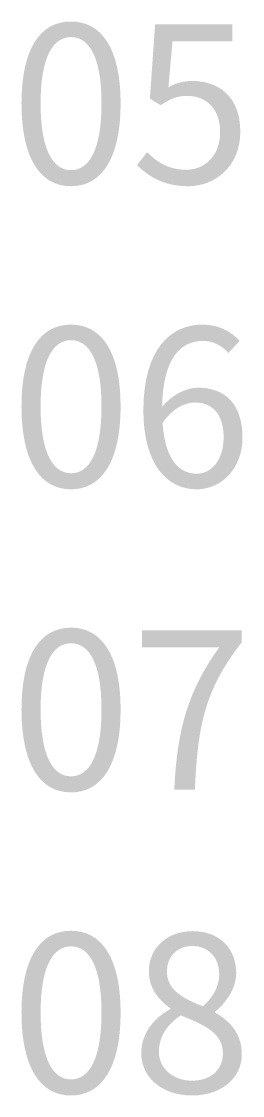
# Model space of a CAD drawing. Header units: millimetres. Extents: x -4600 to 229000, y -4300 to 19460.
# Drawn here: x 58214 to 58506, y 12191 to 13609 of the extents above; entities that cross this region are included whole.
import ezdxf

# ---------------------------------------------------------------- set-up
doc = ezdxf.new("R2010")
doc.units = ezdxf.units.MM
doc.header["$LTSCALE"] = 100
doc.layers.add('A-NOTE', color=7, linetype='Continuous', lineweight=18)

# ---------------------------------------------------------------- blocks, each defined once
blk = doc.blocks.new('A02_SHEET')
at = {"layer": 'A-NOTE'}
h = blk.add_hatch(color=256, dxfattribs=at)
edge = h.paths.add_edge_path()
edge.add_spline(control_points=[(18279.6, 13391.3), (18319.5, 13391.3), (18345, 13427.4), (18345, 13500.7), (18345, 13573.5), (18319.5, 13608.7), (18279.6, 13608.7), (18239.5, 13608.7), (18214.3, 13573.5), (18214.3, 13500.7), (18214.3, 13427.4), (18239.5, 13391.3), (18279.6, 13391.3)], knot_values=[0, 0, 0, 0, 1, 1, 1, 2, 2, 2, 3, 3, 3, 4, 4, 4, 4], degree=3, periodic=0)
edge = h.paths.add_edge_path(flags=0)
edge.add_spline(control_points=[(18279.6, 13412.5), (18255.9, 13412.5), (18239.5, 13439.1), (18239.5, 13500.7), (18239.5, 13562), (18255.9, 13588.1), (18279.6, 13588.1), (18303.4, 13588.1), (18319.8, 13562), (18319.8, 13500.7), (18319.8, 13439.1), (18303.4, 13412.5), (18279.6, 13412.5)], knot_values=[0, 0, 0, 0, 1, 1, 1, 2, 2, 2, 3, 3, 3, 4, 4, 4, 4], degree=3, periodic=0)
h = blk.add_hatch(color=256, dxfattribs=at)
edge = h.paths.add_edge_path()
edge.add_spline(control_points=[(18434.1, 13391.3), (18469.3, 13391.3), (18502.8, 13417.3), (18502.8, 13463.2), (18502.8, 13509.6), (18474.2, 13530.2), (18439.5, 13530.2), (18426.9, 13530.2), (18417.4, 13527.1), (18408, 13521.9)], knot_values=[0, 0, 0, 0, 1, 1, 1, 2, 2, 2, 3, 3, 3, 3], degree=3, periodic=0)
edge.add_line((18408, 13521.9), (18413.4, 13582.7))
edge.add_line((18413.4, 13582.7), (18492.5, 13582.7))
edge.add_line((18492.5, 13582.7), (18492.5, 13605))
edge.add_line((18492.5, 13605), (18390.5, 13605))
edge.add_line((18390.5, 13605), (18383.6, 13507))
edge.add_line((18383.6, 13507), (18397.7, 13498.1))
edge.add_spline(control_points=[(18397.7, 13498.1), (18409.7, 13506.2), (18418.6, 13510.5), (18432.6, 13510.5), (18459, 13510.5), (18476.2, 13492.7), (18476.2, 13462.6), (18476.2, 13432), (18456.4, 13413), (18431.5, 13413), (18407.1, 13413), (18391.7, 13424.2), (18379.9, 13436.3)], knot_values=[0, 0, 0, 0, 1, 1, 1, 2, 2, 2, 3, 3, 3, 4, 4, 4, 4], degree=3, periodic=0)
edge.add_line((18379.9, 13436.3), (18366.7, 13419.1))
edge.add_spline(control_points=[(18366.7, 13419.1), (18381.1, 13405), (18401.1, 13391.3), (18434.1, 13391.3)], knot_values=[0, 0, 0, 0, 1, 1, 1, 1], degree=3, periodic=0)
h = blk.add_hatch(color=256, dxfattribs=at)
edge = h.paths.add_edge_path()
edge.add_spline(control_points=[(18279.6, 12991.3), (18319.5, 12991.3), (18345, 13027.4), (18345, 13100.7), (18345, 13173.5), (18319.5, 13208.7), (18279.6, 13208.7), (18239.5, 13208.7), (18214.3, 13173.5), (18214.3, 13100.7), (18214.3, 13027.4), (18239.5, 12991.3), (18279.6, 12991.3)], knot_values=[0, 0, 0, 0, 1, 1, 1, 2, 2, 2, 3, 3, 3, 4, 4, 4, 4], degree=3, periodic=0)
edge = h.paths.add_edge_path(flags=0)
edge.add_spline(control_points=[(18279.6, 13012.5), (18255.9, 13012.5), (18239.5, 13039.1), (18239.5, 13100.7), (18239.5, 13162), (18255.9, 13188.1), (18279.6, 13188.1), (18303.4, 13188.1), (18319.8, 13162), (18319.8, 13100.7), (18319.8, 13039.1), (18303.4, 13012.5), (18279.6, 13012.5)], knot_values=[0, 0, 0, 0, 1, 1, 1, 2, 2, 2, 3, 3, 3, 4, 4, 4, 4], degree=3, periodic=0)
h = blk.add_hatch(color=256, dxfattribs=at)
edge = h.paths.add_edge_path()
edge.add_spline(control_points=[(18445.2, 12991.3), (18477.9, 12991.3), (18505.7, 13018.8), (18505.7, 13059.5), (18505.7, 13103.6), (18482.8, 13125.4), (18447.2, 13125.4), (18430.9, 13125.4), (18412.6, 13115.9), (18399.7, 13100.1)], knot_values=[0, 0, 0, 0, 1, 1, 1, 2, 2, 2, 3, 3, 3, 3], degree=3, periodic=0)
edge.add_spline(control_points=[(18399.7, 13100.1), (18400.8, 13165.2), (18424.6, 13187.2), (18453.8, 13187.2), (18466.4, 13187.2), (18479, 13180.9), (18487.1, 13171.2)], knot_values=[0, 0, 0, 0, 1, 1, 1, 2, 2, 2, 2], degree=3, periodic=0)
edge.add_line((18487.1, 13171.2), (18502, 13187.2))
edge.add_spline(control_points=[(18502, 13187.2), (18490.2, 13199.8), (18474.5, 13208.7), (18452.7, 13208.7), (18412, 13208.7), (18375, 13177.5), (18375, 13095.3), (18375, 13025.9), (18405.1, 12991.3), (18445.2, 12991.3)], knot_values=[0, 0, 0, 0, 1, 1, 1, 2, 2, 2, 3, 3, 3, 3], degree=3, periodic=0)
edge = h.paths.add_edge_path(flags=0)
edge.add_spline(control_points=[(18400.3, 13079.2), (18414, 13098.7), (18430.1, 13105.9), (18442.9, 13105.9), (18468.4, 13105.9), (18480.8, 13087.8), (18480.8, 13059.5), (18480.8, 13030.8), (18465.3, 13011.9), (18445.2, 13011.9), (18418.9, 13011.9), (18403.1, 13035.7), (18400.3, 13079.2)], knot_values=[0, 0, 0, 0, 1, 1, 1, 2, 2, 2, 3, 3, 3, 4, 4, 4, 4], degree=3, periodic=0)
h = blk.add_hatch(color=256, dxfattribs=at)
edge = h.paths.add_edge_path()
edge.add_spline(control_points=[(18279.6, 12591.3), (18319.5, 12591.3), (18345, 12627.4), (18345, 12700.7), (18345, 12773.5), (18319.5, 12808.7), (18279.6, 12808.7), (18239.5, 12808.7), (18214.3, 12773.5), (18214.3, 12700.7), (18214.3, 12627.4), (18239.5, 12591.3), (18279.6, 12591.3)], knot_values=[0, 0, 0, 0, 1, 1, 1, 2, 2, 2, 3, 3, 3, 4, 4, 4, 4], degree=3, periodic=0)
edge = h.paths.add_edge_path(flags=0)
edge.add_spline(control_points=[(18279.6, 12612.5), (18255.9, 12612.5), (18239.5, 12639.1), (18239.5, 12700.7), (18239.5, 12762), (18255.9, 12788.1), (18279.6, 12788.1), (18303.4, 12788.1), (18319.8, 12762), (18319.8, 12700.7), (18319.8, 12639.1), (18303.4, 12612.5), (18279.6, 12612.5)], knot_values=[0, 0, 0, 0, 1, 1, 1, 2, 2, 2, 3, 3, 3, 4, 4, 4, 4], degree=3, periodic=0)
h = blk.add_hatch(color=256, dxfattribs=at)
edge = h.paths.add_edge_path()
edge.add_line((18415.7, 12595), (18442.9, 12595))
edge.add_spline(control_points=[(18442.9, 12595), (18446.4, 12677.2), (18455.3, 12726.2), (18504.5, 12789.2)], knot_values=[0, 0, 0, 0, 1, 1, 1, 1], degree=3, periodic=0)
edge.add_line((18504.5, 12789.2), (18504.5, 12805))
edge.add_line((18504.5, 12805), (18373, 12805))
edge.add_line((18373, 12805), (18373, 12782.7))
edge.add_line((18373, 12782.7), (18475, 12782.7))
edge.add_spline(control_points=[(18475, 12782.7), (18433.8, 12725.4), (18419.5, 12674.6), (18415.7, 12595)], knot_values=[0, 0, 0, 0, 1, 1, 1, 1], degree=3, periodic=0)
h = blk.add_hatch(color=256, dxfattribs=at)
edge = h.paths.add_edge_path()
edge.add_spline(control_points=[(18279.6, 12191.3), (18319.5, 12191.3), (18345, 12227.4), (18345, 12300.7), (18345, 12373.5), (18319.5, 12408.7), (18279.6, 12408.7), (18239.5, 12408.7), (18214.3, 12373.5), (18214.3, 12300.7), (18214.3, 12227.4), (18239.5, 12191.3), (18279.6, 12191.3)], knot_values=[0, 0, 0, 0, 1, 1, 1, 2, 2, 2, 3, 3, 3, 4, 4, 4, 4], degree=3, periodic=0)
edge = h.paths.add_edge_path(flags=0)
edge.add_spline(control_points=[(18279.6, 12212.5), (18255.9, 12212.5), (18239.5, 12239.1), (18239.5, 12300.7), (18239.5, 12362), (18255.9, 12388.1), (18279.6, 12388.1), (18303.4, 12388.1), (18319.8, 12362), (18319.8, 12300.7), (18319.8, 12239.1), (18303.4, 12212.5), (18279.6, 12212.5)], knot_values=[0, 0, 0, 0, 1, 1, 1, 2, 2, 2, 3, 3, 3, 4, 4, 4, 4], degree=3, periodic=0)
h = blk.add_hatch(color=256, dxfattribs=at)
edge = h.paths.add_edge_path()
edge.add_spline(control_points=[(18439.2, 12191.3), (18478.5, 12191.3), (18504.8, 12215.1), (18504.8, 12245.4), (18504.8, 12274.4), (18487.9, 12290.1), (18469.6, 12300.7)], knot_values=[0, 0, 0, 0, 1, 1, 1, 2, 2, 2, 2], degree=3, periodic=0)
edge.add_line((18469.6, 12300.7), (18469.6, 12302.1))
edge.add_spline(control_points=[(18469.6, 12302.1), (18481.9, 12311.9), (18497.4, 12330.8), (18497.4, 12352.9), (18497.4, 12385.2), (18475.6, 12408.2), (18439.8, 12408.2), (18407.1, 12408.2), (18382.2, 12386.7), (18382.2, 12354.9), (18382.2, 12332.8), (18395.4, 12317), (18410.6, 12306.4)], knot_values=[0, 0, 0, 0, 1, 1, 1, 2, 2, 2, 3, 3, 3, 4, 4, 4, 4], degree=3, periodic=0)
edge.add_line((18410.6, 12306.4), (18410.6, 12305.3))
edge.add_spline(control_points=[(18410.6, 12305.3), (18391.4, 12295), (18372.2, 12275.2), (18372.2, 12247.1), (18372.2, 12214.8), (18400.3, 12191.3), (18439.2, 12191.3)], knot_values=[0, 0, 0, 0, 1, 1, 1, 2, 2, 2, 2], degree=3, periodic=0)
edge = h.paths.add_edge_path(flags=0)
edge.add_spline(control_points=[(18439.5, 12210.8), (18414.3, 12210.8), (18395.4, 12227.1), (18395.4, 12249.4), (18395.4, 12269.5), (18407.4, 12286.1), (18424.3, 12297)], knot_values=[0, 0, 0, 0, 1, 1, 1, 2, 2, 2, 2], degree=3, periodic=0)
edge.add_spline(control_points=[(18424.3, 12297), (18454.1, 12285), (18479.9, 12274.6), (18479.9, 12246.3), (18479.9, 12225.4), (18463.9, 12210.8), (18439.5, 12210.8)], knot_values=[0, 0, 0, 0, 1, 1, 1, 2, 2, 2, 2], degree=3, periodic=0)
edge = h.paths.add_edge_path(flags=0)
edge.add_spline(control_points=[(18453.5, 12309), (18428.6, 12318.8), (18406, 12329.9), (18406, 12354.9), (18406, 12375.2), (18420, 12388.7), (18439.5, 12388.7), (18461.9, 12388.7), (18475, 12372.3), (18475, 12351.4), (18475, 12336), (18467.6, 12321.6), (18453.5, 12309)], knot_values=[0, 0, 0, 0, 1, 1, 1, 2, 2, 2, 3, 3, 3, 4, 4, 4, 4], degree=3, periodic=0)

msp = doc.modelspace()

# ---------------------------------------------------------------- block references
msp.add_blockref('A02_SHEET', (40000, 0))

doc.saveas('drawing.dxf')
